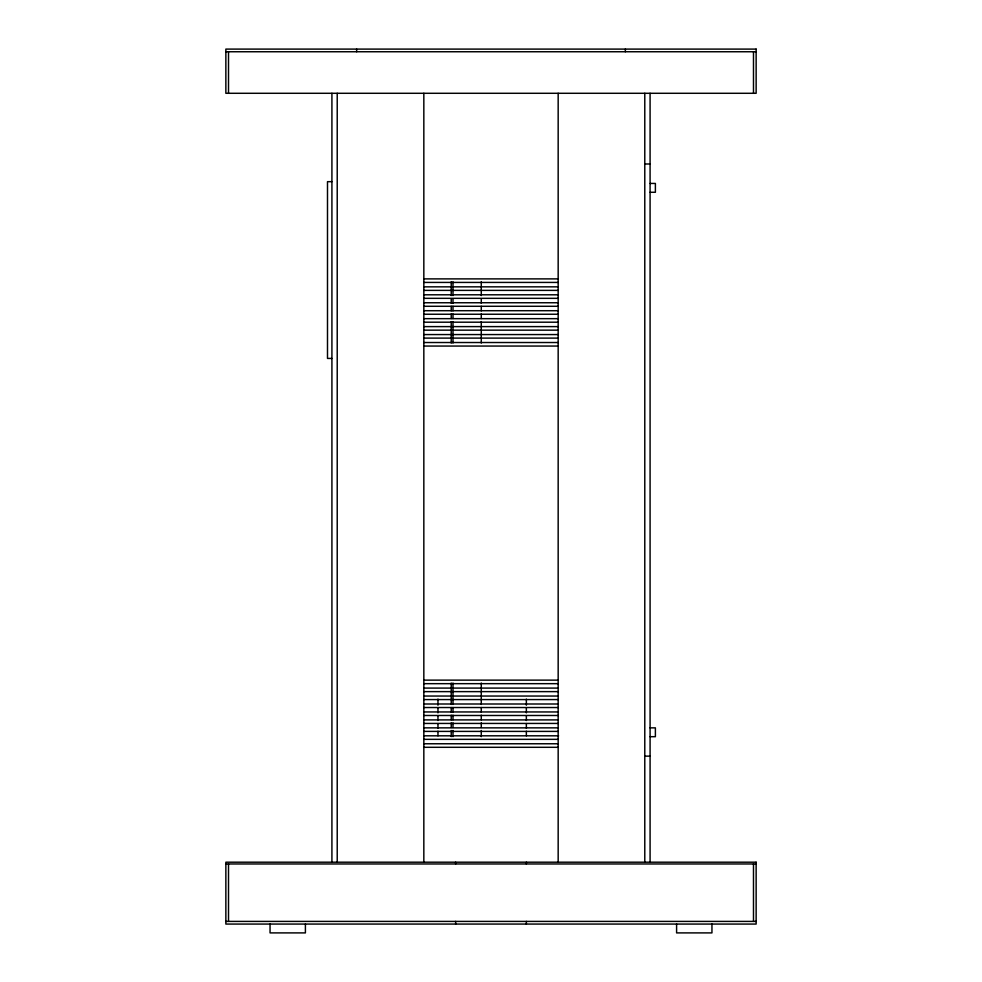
<?xml version="1.0" encoding="UTF-8"?>
<svg xmlns="http://www.w3.org/2000/svg" width="982" height="982" viewBox="0 0 982 982"><rect width="100%" height="100%" fill="white"/><g stroke="black" fill="none" stroke-linecap="round" stroke-linejoin="round"><path stroke-width="1.47" d="M225.86 51.751L756.14 51.751M644.781 163.994L650.084 163.994M331.916 181.67L327.497 181.67L327.497 358.43L331.916 358.43M650.084 183.438L655.387 183.438L655.387 192.276L650.084 192.276M423.831 278.888L558.169 278.888M423.831 282.423L558.169 282.423M423.831 286.842L558.169 286.842M423.831 290.377L558.169 290.377M423.831 294.796L558.169 294.796M423.831 298.332L558.169 298.332M423.831 302.751L558.169 302.751M423.831 306.286L558.169 306.286M423.831 310.705L558.169 310.705M423.831 314.24L558.169 314.24M423.831 318.659L558.169 318.659M423.831 322.194L558.169 322.194M423.831 326.613L558.169 326.613M423.831 330.148L558.169 330.148M423.831 334.567L558.169 334.567M423.831 338.103L558.169 338.103M423.831 342.522L558.169 342.522M423.831 346.057L558.169 346.057M423.831 680.133L558.169 680.133M423.831 683.668L558.169 683.668M423.831 688.087L558.169 688.087M423.831 691.623L558.169 691.623M423.831 696.042L558.169 696.042M423.831 699.577L558.169 699.577M423.831 703.996L558.169 703.996M423.831 707.531L558.169 707.531M423.831 711.95L558.169 711.95M423.831 715.485L558.169 715.485M423.831 719.904L558.169 719.904M423.831 723.439L558.169 723.439M423.831 727.858L558.169 727.858M650.084 727.858L655.387 727.858L655.387 736.696L650.084 736.696M423.831 731.394L558.169 731.394M423.831 735.813L558.586 735.813M423.831 739.348L558.169 739.348M423.831 743.767L558.169 743.767M423.831 747.302L558.169 747.302M644.781 756.14L650.084 756.14M225.86 863.964L756.14 863.964M225.86 921.411L756.14 921.411M753.489 51.751L753.489 93.29M753.489 863.964L753.489 921.411M711.95 924.062L711.95 932.9L676.598 932.9L676.598 924.062M650.084 93.29L650.084 862.196M644.781 93.29L644.781 862.196M625.338 49.1L625.338 51.751M558.169 93.29L558.169 862.196M526.352 699.098L526.352 705.223M526.352 708.28L526.352 712.871M526.352 715.927L526.352 720.518M526.352 723.574L526.352 728.165M526.352 731.222L526.352 735.813M526.352 862.196L526.352 863.964M526.352 921.411L526.352 924.062M481.278 281.785L481.278 295.57M481.278 298.626L481.278 303.229M481.278 306.286L481.278 310.877M481.278 313.945L481.278 318.536M481.278 321.605L481.278 343.037M481.278 683.018L481.278 704.462M481.278 707.519L481.278 712.122M481.278 715.178L481.278 719.769M481.278 722.838L481.278 727.429M481.278 730.498L481.278 736.623M455.648 862.196L455.648 863.964M455.648 921.411L455.648 924.062M452.997 281.785L452.997 295.57M452.997 298.626L452.997 303.229M452.997 306.286L452.997 310.877M452.997 313.945L452.997 318.536M452.997 321.605L452.997 343.037M452.997 683.018L452.997 704.462M452.997 707.519L452.997 712.122M452.997 715.178L452.997 719.769M452.997 722.838L452.997 727.429M452.997 730.498L452.997 736.623M451.229 281.785L451.229 295.57M451.229 298.626L451.229 303.229M451.229 306.286L451.229 310.877M451.229 313.945L451.229 318.536M451.229 321.605L451.229 343.037M451.229 683.018L451.229 704.462M451.229 707.519L451.229 712.122M451.229 715.178L451.229 719.769M451.229 722.838L451.229 727.429M451.229 730.498L451.229 736.623M437.972 699.098L437.972 705.223M437.972 708.28L437.972 712.871M437.972 715.927L437.972 720.518M437.972 723.574L437.972 728.165M437.972 731.222L437.972 735.813M423.831 93.29L423.831 862.196M356.662 49.1L356.662 51.751M337.219 93.29L337.219 862.196M331.916 93.29L331.916 862.196M305.402 924.062L305.402 932.9L270.05 932.9L270.05 924.062M228.511 51.751L228.511 93.29M228.511 863.964L228.511 921.411M756.14 49.1L225.86 49.1L225.86 93.29L756.14 93.29L756.14 49.1M756.14 862.196L225.86 862.196L225.86 924.062L756.14 924.062L756.14 862.196"/></g></svg>
